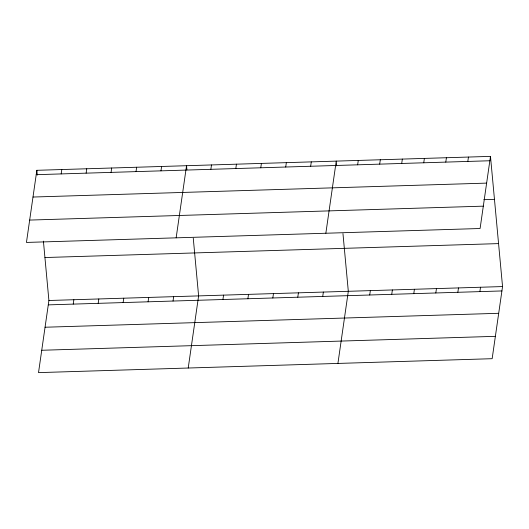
<?xml version="1.0" encoding="UTF-8"?>
<svg xmlns="http://www.w3.org/2000/svg" width="529" height="529" viewBox="0 0 529 529"><rect width="100%" height="100%" fill="white"/><g stroke="black" fill="none" stroke-linecap="round" stroke-linejoin="round"><path stroke-width="0.79" d="M36.845 170.305L26.45 242.434L480.094 228.508L490.482 156.379L36.845 170.305L37.288 175.079M61.166 173.915L61.794 169.538M43.411 241.138L48.906 300.492L38.518 372.621L492.155 358.695L502.55 286.566L490.482 156.379M86.115 173.148L86.743 168.771M73.227 304.109L73.862 299.731M111.064 172.388L111.692 168.004M98.176 303.342L98.811 298.964M136.013 171.621L136.647 167.237M123.131 302.575L123.76 298.197M160.961 170.854L161.596 166.476M148.08 301.808L148.709 297.43M176.15 237.838L186.545 165.709L186.916 169.683M173.029 301.041L173.657 296.663M210.866 169.32L211.494 164.942M188.218 368.025L198.613 295.896L193.264 238.182M235.815 168.553L236.443 164.175M222.927 299.513L223.562 295.129M260.764 167.792L261.399 163.408M247.883 298.746L248.511 294.369M285.713 167.025L286.348 162.641M272.832 297.979L273.46 293.602M310.668 166.258L311.297 161.881M297.781 297.212L298.409 292.835M325.851 233.243L336.246 161.114L336.689 165.888M322.73 296.445L323.364 292.068M357.65 164.817L358.278 160.432M337.919 363.43L348.313 291.3L342.964 233.587M379.683 164.135L380.318 159.758M369.718 295.003L370.346 290.626M401.716 163.461L402.351 159.084M391.751 294.329L392.379 289.952M423.749 162.787L424.384 158.402M413.784 293.655L414.412 289.27M445.788 162.105L446.416 157.728M435.817 292.973L436.445 288.596M467.821 161.431L468.449 157.053M457.849 292.299L458.484 287.921M479.882 291.624L480.517 287.24M36.21 174.682L489.854 160.756M32.99 197.039L486.634 183.113M483.856 199.664L494.47 199.34M29.67 220.077L483.314 206.151M44.925 257.53L498.569 243.604M48.906 300.492L502.55 286.566M48.278 304.876L501.922 290.943M45.058 327.233L498.695 313.3M41.738 350.264L495.375 336.338"/></g></svg>
